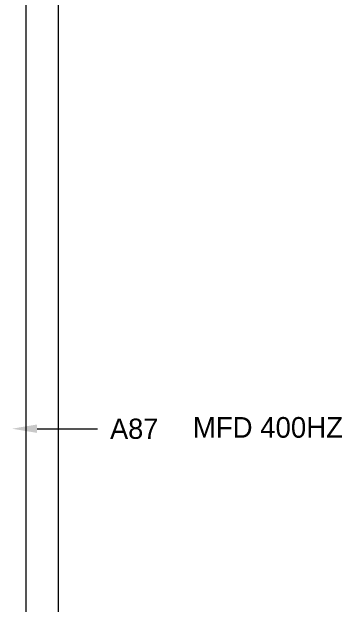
# Model space of a CAD drawing. Header units: inches. Extents: x -0.6 to 43.4, y -0.5 to 33.5.
# Drawn here: x 5.383 to 7.689, y 18.969 to 23.106 of the extents above; entities that cross this region are included whole.
import ezdxf
from ezdxf.enums import TextEntityAlignment as Align

# ---------------------------------------------------------------- set-up
doc = ezdxf.new("R2010")
doc.units = ezdxf.units.IN
doc.header["$MEASUREMENT"] = 0
doc.layers.add('_EngNotes', color=6, linetype='Continuous', plot=False)
doc.styles.add('dgn029', font='dgn029.shx')

# ---------------------------------------------------------------- blocks, each defined once
blk = doc.blocks.new('A$C63D57268')
at = {"linetype": 'ByBlock', "lineweight": -2}
blk.add_lwpolyline([(0.18, 0), (0.6104, 0)], dxfattribs=at)
blk.add_solid([(0.18, -0.03), (0, 0), (0.18, 0.03)])

msp = doc.modelspace()

# ---------------------------------------------------------------- linework, layer by layer
at = {"lineweight": 5}
for p, q in [((5.481, 28.3808), (5.481, 16.6872)), ((5.7075, 16.6872), (5.7075, 28.3808))]:
    msp.add_line(p, q, dxfattribs=at)

# ---------------------------------------------------------------- block references
at = {"lineweight": 5, "xscale": 0.98019841838688, "yscale": 0.98019841838688, "zscale": 0.98019841838688}
msp.add_blockref('A$C63D57268', (5.3828, 20.1988), dxfattribs=at)

# ---------------------------------------------------------------- texts
at = {"linetype": 'Continuous', "lineweight": 5, "style": 'dgn029'}
msp.add_text('A87', height=0.14115, dxfattribs=at).set_placement((6.0689, 20.1988), align=Align.MIDDLE_LEFT)
at = {"layer": '_EngNotes', "linetype": 'Continuous', "lineweight": 5, "style": 'dgn029'}
msp.add_text('MFD 400HZ', height=0.144, dxfattribs=at).set_placement((6.6461, 20.2082), align=Align.MIDDLE_LEFT)

doc.saveas('drawing.dxf')
